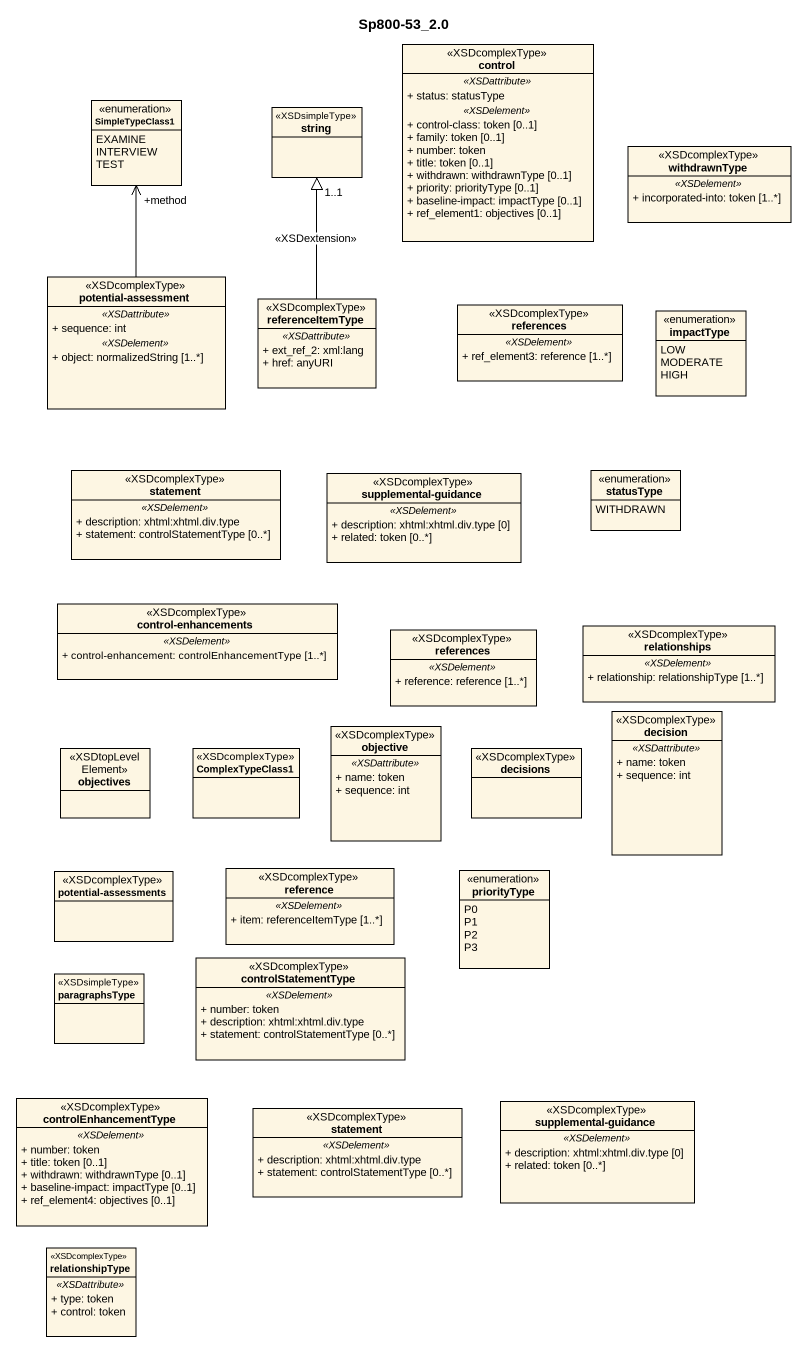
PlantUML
@startuml
title Sp800-53_2.0
hide circle
hide empty members
skinparam classAttributeIconSize 0
class "control" as control_ <<XSDcomplexType>> {
  .. <<XSDattribute>> ..
  + status: statusType
  .. <<XSDelement>> ..
  + control-class: token [0..1]
  + family: token [0..1]
  + number: token
  + title: token [0..1]
  + withdrawn: withdrawnType [0..1]
  + priority: priorityType [0..1]
  + baseline-impact: impactType [0..1]
  + ref_element1: objectives [0..1]
}
enum SimpleTypeClass1 {
  EXAMINE
  INTERVIEW
  TEST
}
class string <<XSDsimpleType>>
class withdrawnType <<XSDcomplexType>> {
  .. <<XSDelement>> ..
  + incorporated-into: token [1..*]
}
class "potential-assessment" as potential_assessment <<XSDcomplexType>> {
  .. <<XSDattribute>> ..
  + sequence: int
  .. <<XSDelement>> ..
  + object: normalizedString [1..*]
}
class referenceItemType <<XSDcomplexType>> {
  .. <<XSDattribute>> ..
  + ext_ref_2: xml:lang
  + href: anyURI
}
class references <<XSDcomplexType>> {
  .. <<XSDelement>> ..
  + ref_element3: reference [1..*]
}
enum impactType {
  LOW
  MODERATE
  HIGH
}
class statement <<XSDcomplexType>> {
  .. <<XSDelement>> ..
  + description: xhtml:xhtml.div.type
  + statement: controlStatementType [0..*]
}
class "supplemental-guidance" as supplemental_guidance <<XSDcomplexType>> {
  .. <<XSDelement>> ..
  + description: xhtml:xhtml.div.type [0]
  + related: token [0..*]
}
enum statusType {
  WITHDRAWN
}
class "control-enhancements" as control_enhancements <<XSDcomplexType>> {
  .. <<XSDelement>> ..
  + control-enhancement: controlEnhancementType [1..*]
}
class "references" as references_2 <<XSDcomplexType>> {
  .. <<XSDelement>> ..
  + reference: reference [1..*]
}
class relationships <<XSDcomplexType>> {
  .. <<XSDelement>> ..
  + relationship: relationshipType [1..*]
}
class decision <<XSDcomplexType>> {
  .. <<XSDattribute>> ..
  + name: token
  + sequence: int
}
class objectives <<XSDtopLevelElement>>
class ComplexTypeClass1 <<XSDcomplexType>>
class objective <<XSDcomplexType>> {
  .. <<XSDattribute>> ..
  + name: token
  + sequence: int
}
class decisions <<XSDcomplexType>>
class "potential-assessments" as potential_assessments <<XSDcomplexType>>
class reference <<XSDcomplexType>> {
  .. <<XSDelement>> ..
  + item: referenceItemType [1..*]
}
enum priorityType {
  P0
  P1
  P2
  P3
}
class paragraphsType <<XSDsimpleType>>
class controlStatementType <<XSDcomplexType>> {
  .. <<XSDelement>> ..
  + number: token
  + description: xhtml:xhtml.div.type
  + statement: controlStatementType [0..*]
}
class controlEnhancementType <<XSDcomplexType>> {
  .. <<XSDelement>> ..
  + number: token
  + title: token [0..1]
  + withdrawn: withdrawnType [0..1]
  + baseline-impact: impactType [0..1]
  + ref_element4: objectives [0..1]
}
class "statement" as statement_2 <<XSDcomplexType>> {
  .. <<XSDelement>> ..
  + description: xhtml:xhtml.div.type
  + statement: controlStatementType [0..*]
}
class "supplemental-guidance" as supplemental_guidance_2 <<XSDcomplexType>> {
  .. <<XSDelement>> ..
  + description: xhtml:xhtml.div.type [0]
  + related: token [0..*]
}
class relationshipType <<XSDcomplexType>> {
  .. <<XSDattribute>> ..
  + type: token
  + control: token
}
potential_assessment -up-> "+method" SimpleTypeClass1
referenceItemType -up-|> "1..1" string : <<XSDextension>>
@enduml
